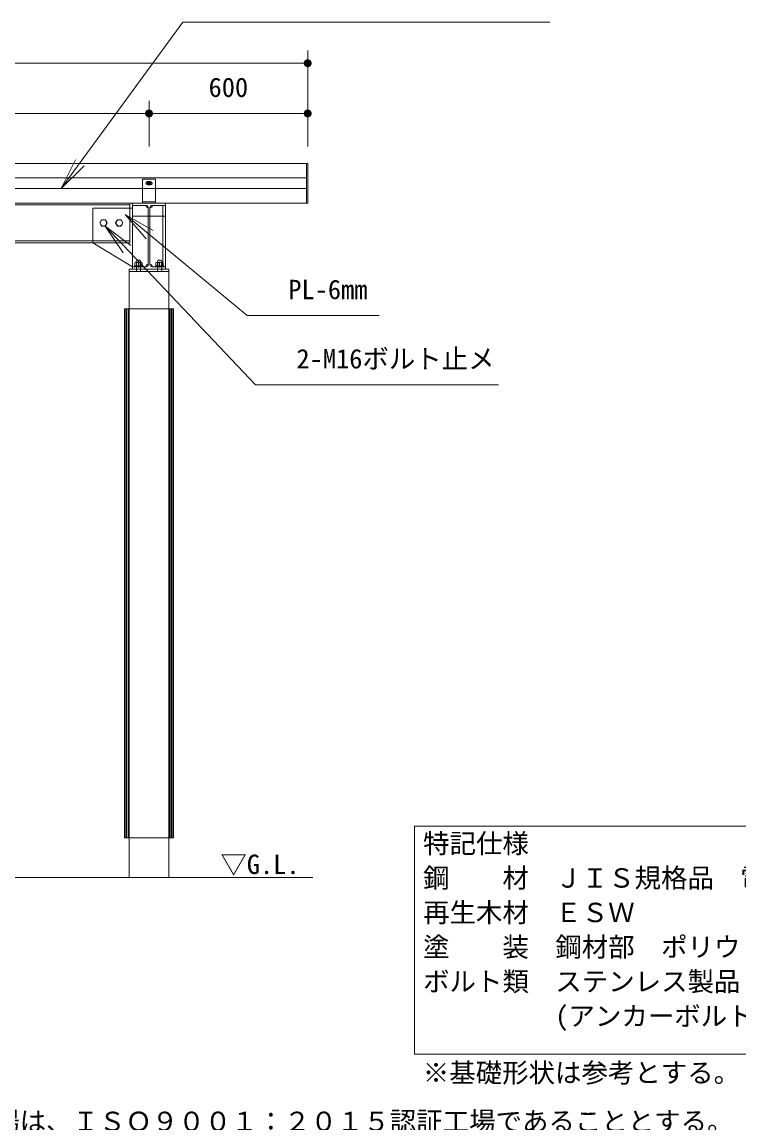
# Model space of a CAD drawing. Units: millimetres at full size, sheet at 1:40; details may follow other scales. Extents: x -800 to 17600, y -600 to 12480.
# Drawn here: x 11623 to 14334, y 1847 to 6009 of the extents above; entities that cross this region are included whole.
import ezdxf
from ezdxf.enums import TextEntityAlignment as Align

# ---------------------------------------------------------------- set-up
doc = ezdxf.new("R2010")
doc.units = ezdxf.units.MM
doc.header["$LTSCALE"] = 40
for name, color, linetype, lineweight in [('D-BMK-HTXT', 7, 'Continuous', 13), ('D-STR-DIM', 7, 'Continuous', 13), ('D-STR-HTXT', 7, 'Continuous', 13), ('D-STR-TXT', 7, 'Continuous', 13), ('D-TTL-FRAM', 7, 'Continuous', 13)]:
    doc.layers.add(name, color=color, linetype=linetype, lineweight=lineweight)
doc.layers.add('D-DOC', color=7, linetype='Continuous')
doc.styles.add('ＭＳ ゴシック', font='')
doc.styles.get('ＭＳ ゴシック').set_extended_font_data('MS Gothic')

# ---------------------------------------------------------------- blocks, each defined once
blk = doc.blocks.new('filled_dot')
at = {"color": 0, "linetype": 'Continuous', "lineweight": -2, "const_width": 1.25}
blk.add_lwpolyline([(-0.625, 0, 1), (0.625, 0, 1)], format="xyb", close=True, dxfattribs=at)
blk = doc.blocks.new('open_arrow')
at = {"color": 0, "linetype": 'Continuous', "lineweight": -2}
blk.add_lwpolyline([(7.5, 1.25), (0, 0), (7.5, -1.25)], dxfattribs=at)

msp = doc.modelspace()

# ---------------------------------------------------------------- linework, layer by layer
at = {"layer": 'D-BMK-HTXT'}
for p, q in [((12128.27, 5414.87), (12078.27, 5414.87)), ((12078.27, 5414.87), (12078.27, 5324.87)), ((12078.27, 5414.87), (12128.27, 5414.87)), ((12078.27, 5324.87), (12078.27, 5414.87)), ((12128.27, 5324.87), (12128.27, 5414.87)), ((12128.27, 5414.87), (12128.27, 5324.87)), ((12097.27, 5405.87), (12109.27, 5405.87)), ((12109.27, 5405.87), (12097.27, 5405.87)), ((12109.27, 5393.87), (12097.27, 5393.87)), ((12097.27, 5393.87), (12109.27, 5393.87)), ((12078.27, 5329.37), (12128.27, 5329.37)), ((12078.27, 5324.87), (12078.27, 5329.37)), ((12128.27, 5329.37), (12128.27, 5324.87)), ((12030.77, 5317.87), (9675.77, 5317.87)), ((12299.27, 5324.87), (11713.27, 5324.87)), ((11829.27, 5324.87), (12018.27, 5324.87)), ((12040.77, 5305.87), (11890.77, 5305.87)), ((11890.77, 5305.87), (11890.77, 5174.87)), ((12030.77, 5324.87), (12030.77, 5305.87)), ((12030.77, 5305.87), (12030.77, 5174.87)), ((12165.77, 5324.87), (12040.77, 5324.87)), ((12040.77, 5324.87), (12040.77, 5315.87)), ((12040.77, 5324.87), (12165.77, 5324.87)), ((12040.77, 5274.87), (12040.77, 5324.87)), ((12040.77, 5074.87), (12040.77, 5324.87)), ((12040.77, 5315.87), (12092.27, 5315.87)), ((12040.77, 5315.87), (12040.77, 5305.87)), ((12078.27, 5324.87), (12128.27, 5324.87)), ((12128.27, 5324.87), (12078.27, 5324.87)), ((12100.27, 5307.87), (12100.27, 5091.87)), ((12106.27, 5091.87), (12106.27, 5307.87)), ((12114.27, 5315.87), (12165.77, 5315.87)), ((12155.77, 5315.87), (12155.77, 5083.87)), ((12165.77, 5315.87), (12165.77, 5324.87)), ((12165.77, 5324.87), (12165.77, 5274.87)), ((12165.77, 5324.87), (12165.77, 5074.87)), ((11923.84, 5261.87), (11916.91, 5249.87)), ((11916.91, 5249.87), (11923.84, 5237.87)), ((11937.7, 5261.87), (11923.84, 5261.87)), ((11944.63, 5249.87), (11937.7, 5261.87)), ((11937.7, 5237.87), (11944.63, 5249.87)), ((11983.84, 5261.87), (11976.91, 5249.87)), ((11976.91, 5249.87), (11983.84, 5237.87)), ((11997.7, 5261.87), (11983.84, 5261.87)), ((12004.63, 5249.87), (11997.7, 5261.87)), ((11997.7, 5237.87), (12004.63, 5249.87)), ((12165.77, 5274.87), (12040.77, 5274.87)), ((11923.84, 5237.87), (11937.7, 5237.87)), ((11983.84, 5237.87), (11997.7, 5237.87)), ((9815.77, 5181.87), (11890.77, 5181.87)), ((9815.77, 5174.87), (11890.77, 5174.87)), ((12030.77, 5181.87), (11890.77, 5181.87)), ((12030.77, 5174.87), (11890.77, 5174.87)), ((12040.77, 5083.87), (11890.77, 5174.87)), ((12092.27, 5083.87), (12040.77, 5083.87)), ((12040.77, 5083.87), (12040.77, 5074.87)), ((12078.27, 5087.07), (12048.27, 5087.07)), ((12048.27, 5087.07), (12048.27, 5083.87)), ((12078.27, 5083.87), (12048.27, 5083.87)), ((12049.41, 5098.77), (12051.87, 5100.07)), ((12049.41, 5087.07), (12049.41, 5098.77)), ((12074.67, 5100.07), (12051.87, 5100.07)), ((12055.27, 5100.07), (12055.27, 5065.87)), ((12056.34, 5087.07), (12056.34, 5098.77)), ((12063.27, 5081.27), (12063.27, 5102.67)), ((12070.2, 5087.07), (12070.2, 5098.77)), ((12071.27, 5100.07), (12071.27, 5065.87)), ((12077.12, 5098.77), (12074.67, 5100.07)), ((12077.12, 5087.07), (12077.12, 5098.77)), ((12078.27, 5087.07), (12078.27, 5083.87)), ((12165.77, 5083.87), (12114.27, 5083.87)), ((12128.27, 5087.07), (12158.27, 5087.07)), ((12128.27, 5087.07), (12128.27, 5083.87)), ((12128.27, 5083.87), (12158.27, 5083.87)), ((12129.41, 5098.77), (12131.87, 5100.07)), ((12129.41, 5087.07), (12129.41, 5098.77)), ((12131.87, 5100.07), (12154.67, 5100.07)), ((12135.27, 5100.07), (12135.27, 5065.87)), ((12136.34, 5087.07), (12136.34, 5098.77)), ((12143.27, 5081.27), (12143.27, 5102.67)), ((12150.2, 5087.07), (12150.2, 5098.77)), ((12151.27, 5100.07), (12151.27, 5065.87)), ((12157.12, 5098.77), (12154.67, 5100.07)), ((12157.12, 5087.07), (12157.12, 5098.77)), ((12158.27, 5087.07), (12158.27, 5083.87)), ((12165.77, 5074.87), (12165.77, 5083.87)), ((12028.27, 4924.87), (12028.27, 5065.87)), ((12040.77, 5074.87), (12165.77, 5074.87)), ((12165.77, 5074.87), (12040.77, 5074.87)), ((12178.27, 4924.87), (12178.27, 5065.87)), ((12010.27, 4924.87), (12010.27, 2924.87)), ((12010.27, 4924.87), (12196.27, 4924.87)), ((12016, 4924.87), (12016, 2924.87)), ((12019.54, 4924.87), (12019.54, 2924.87)), ((12025.27, 4924.87), (12025.27, 2924.87)), ((12028.27, 2924.87), (12028.27, 4924.87)), ((12178.27, 2924.87), (12178.27, 4924.87)), ((12181.27, 4924.87), (12181.27, 2924.87)), ((12187, 4924.87), (12187, 2924.87)), ((12190.54, 4924.87), (12190.54, 2924.87)), ((12196.27, 4924.87), (12196.27, 2924.87)), ((12010.27, 2924.87), (12196.27, 2924.87)), ((12028.27, 2774.87), (12028.27, 2924.87)), ((12178.27, 2774.87), (12178.27, 2924.87)), ((12722.42, 2774.87), (8603.27, 2774.87))]:
    msp.add_line(p, q, dxfattribs=at)
for points in [[(9003.27, 5474.87), (12703.27, 5474.87), (12703.27, 5324.87), (9003.27, 5324.87)], [(12698.27, 5474.87), (12703.27, 5474.87), (12703.27, 5324.87), (12698.27, 5324.87)], [(9008.27, 5419.62), (12698.27, 5419.62), (12698.27, 5380.12), (9008.27, 5380.12)], [(12110.77, 5399.87), (12107.02, 5393.37), (12099.52, 5393.37), (12095.76, 5399.87), (12099.52, 5406.37), (12107.02, 5406.37)], [(12028.27, 5065.87), (12178.27, 5065.87), (12178.27, 5074.87), (12028.27, 5074.87)]]:
    msp.add_lwpolyline(points, close=True, dxfattribs=at)
for centre, radius in [((12103.27, 5399.87), 6.5), ((12103.27, 5399.87), 2.92), ((11930.77, 5249.87), 12), ((11990.77, 5249.87), 12)]:
    msp.add_circle(centre, radius, dxfattribs=at)
for centre, radius, start, end in [((12097.27, 5399.87), 6, 90, 180), ((12097.27, 5399.87), 6, 180, 270), ((12103.27, 5399.87), 4, 270, 200), ((12109.27, 5399.87), 6, 0, 90), ((12109.27, 5399.87), 6, 270, 0), ((12097.92, 5313.52), 6.12, 157.39293, 292.60707), ((12092.27, 5307.87), 8, 0, 90), ((12114.27, 5307.87), 8, 90, 180), ((12108.62, 5313.52), 6.12, 247.39293, 22.60707), ((12052.88, 5095.2), 4.98, 45.90122, 78.32053), ((12063.28, 5100.07), 9.38, 0, 180), ((12063.27, 5080.96), 19.11, 68.74529, 111.25471), ((12073.66, 5095.2), 4.98, 101.67947, 134.09878), ((12097.93, 5086.22), 6.12, 67.49992, 202.50008), ((12092.27, 5091.87), 8, 270, 0), ((12108.61, 5086.22), 6.12, 337.49992, 112.50008), ((12114.27, 5091.87), 8, 180, 270), ((12143.26, 5100.07), 9.38, 0, 180), ((12132.88, 5095.2), 4.98, 45.90122, 78.32053), ((12143.27, 5080.96), 19.11, 68.74529, 111.25471), ((12153.66, 5095.2), 4.98, 101.67947, 134.09878)]:
    msp.add_arc(centre, radius, start, end, dxfattribs=at)
at = {"layer": 'D-STR-DIM'}
for p, q in [((12703.27, 5705.87), (12703.27, 5901.62)), ((12703.27, 5853.62), (9003.27, 5853.62)), ((12103.27, 5538.87), (12103.27, 5711.62)), ((12103.27, 5538.87), (12103.27, 5711.62)), ((12703.27, 5538.87), (12703.27, 5711.62)), ((12103.27, 5663.62), (9603.27, 5663.62)), ((12103.27, 5663.62), (12703.27, 5663.62))]:
    msp.add_line(p, q, dxfattribs=at)
at = {"layer": 'D-STR-HTXT'}
for points in [[(11770.26, 5380.12), (12231.55, 6009.26), (12351.55, 6009.26), (13618.96, 6009.26)], [(12013.18, 5281.98), (12474.47, 4899.32), (12594.47, 4899.32), (12973.66, 4899.32)], [(11937.7, 5237.87), (12505.33, 4637.56), (12625.33, 4637.56), (13424.36, 4637.56)]]:
    msp.add_lwpolyline(points, dxfattribs=at)
at = {"layer": 'D-TTL-FRAM', "color": 2}
msp.add_lwpolyline([(13107.53, 2969.83), (15638.35, 2969.83), (15638.35, 2107.43), (13107.53, 2107.43)], close=True, dxfattribs=at)

# ---------------------------------------------------------------- block references
at = {"layer": 'D-STR-DIM', "xscale": 12, "yscale": 12, "rotation": 180}
for p in [(12703.27, 5853.62), (12103.27, 5663.62), (12703.27, 5663.62)]:
    msp.add_blockref('filled_dot', p, dxfattribs=at)
at = {"layer": 'D-STR-DIM', "xscale": 12, "yscale": 12}
msp.add_blockref('filled_dot', (12103.27, 5663.62), dxfattribs=at)
at = {"layer": 'D-STR-HTXT', "xscale": 16, "yscale": 16}
for p, rotation in [((11770.26, 5380.12), 53.8), ((12013.18, 5281.98), 320.3), ((11937.7, 5237.87), 313.4)]:
    msp.add_blockref('open_arrow', p, dxfattribs=dict(at, rotation=rotation))

# ---------------------------------------------------------------- texts
at = {"layer": 'D-DOC', "style": 'ＭＳ ゴシック'}
for s, p in [('特記仕様', (13139.83, 2940.76)), ('鋼\u3000\u3000材\u3000ＪＩＳ規格品\u3000電気亜鉛メッキ', (13139.83, 2810.29)), ('再生木材\u3000ＥＳＷ', (13139.83, 2679.82)), ('塗\u3000\u3000装\u3000鋼材部\u3000ポリウレタン樹脂塗装', (13139.83, 2549.35)), ('ボルト類\u3000ステンレス製品', (13139.83, 2418.88)), ('\u3000\u3000\u3000\u3000\u3000(アンカーボルトを除く)', (13139.83, 2288.4)), ('※基礎形状は参考とする。', (13138.71, 2073.99))]:
    msp.add_text(s, height=73.31, dxfattribs=at).set_placement(p, align=Align.TOP_LEFT)
at = {"layer": 'D-STR-DIM', "style": 'ＭＳ ゴシック'}
msp.add_text('600', height=73.31, dxfattribs=at).set_placement((12403.27, 5799.13), align=Align.TOP_CENTER)
at = {"layer": 'D-STR-HTXT', "style": 'ＭＳ ゴシック'}
for s, p in [('PL-6mm', (12629.98, 5034.83)), ('2-M16ボルト止メ', (12660.84, 4773.07))]:
    msp.add_text(s, height=73.31, dxfattribs=at).set_placement(p, align=Align.TOP_LEFT)
at = {"layer": 'D-STR-TXT', "style": 'ＭＳ ゴシック'}
msp.add_text('▽G.L.', height=73.31, dxfattribs=at).set_placement((12373.09, 2861.91), align=Align.TOP_LEFT)
msp.add_text('※本製品製作工場は、ＩＳＯ９００１：２０１５認証工場であることとする。', height=73.31, dxfattribs=at).set_placement((10814.03, 1794.81), align=Align.BOTTOM_LEFT)

doc.saveas('drawing.dxf')
